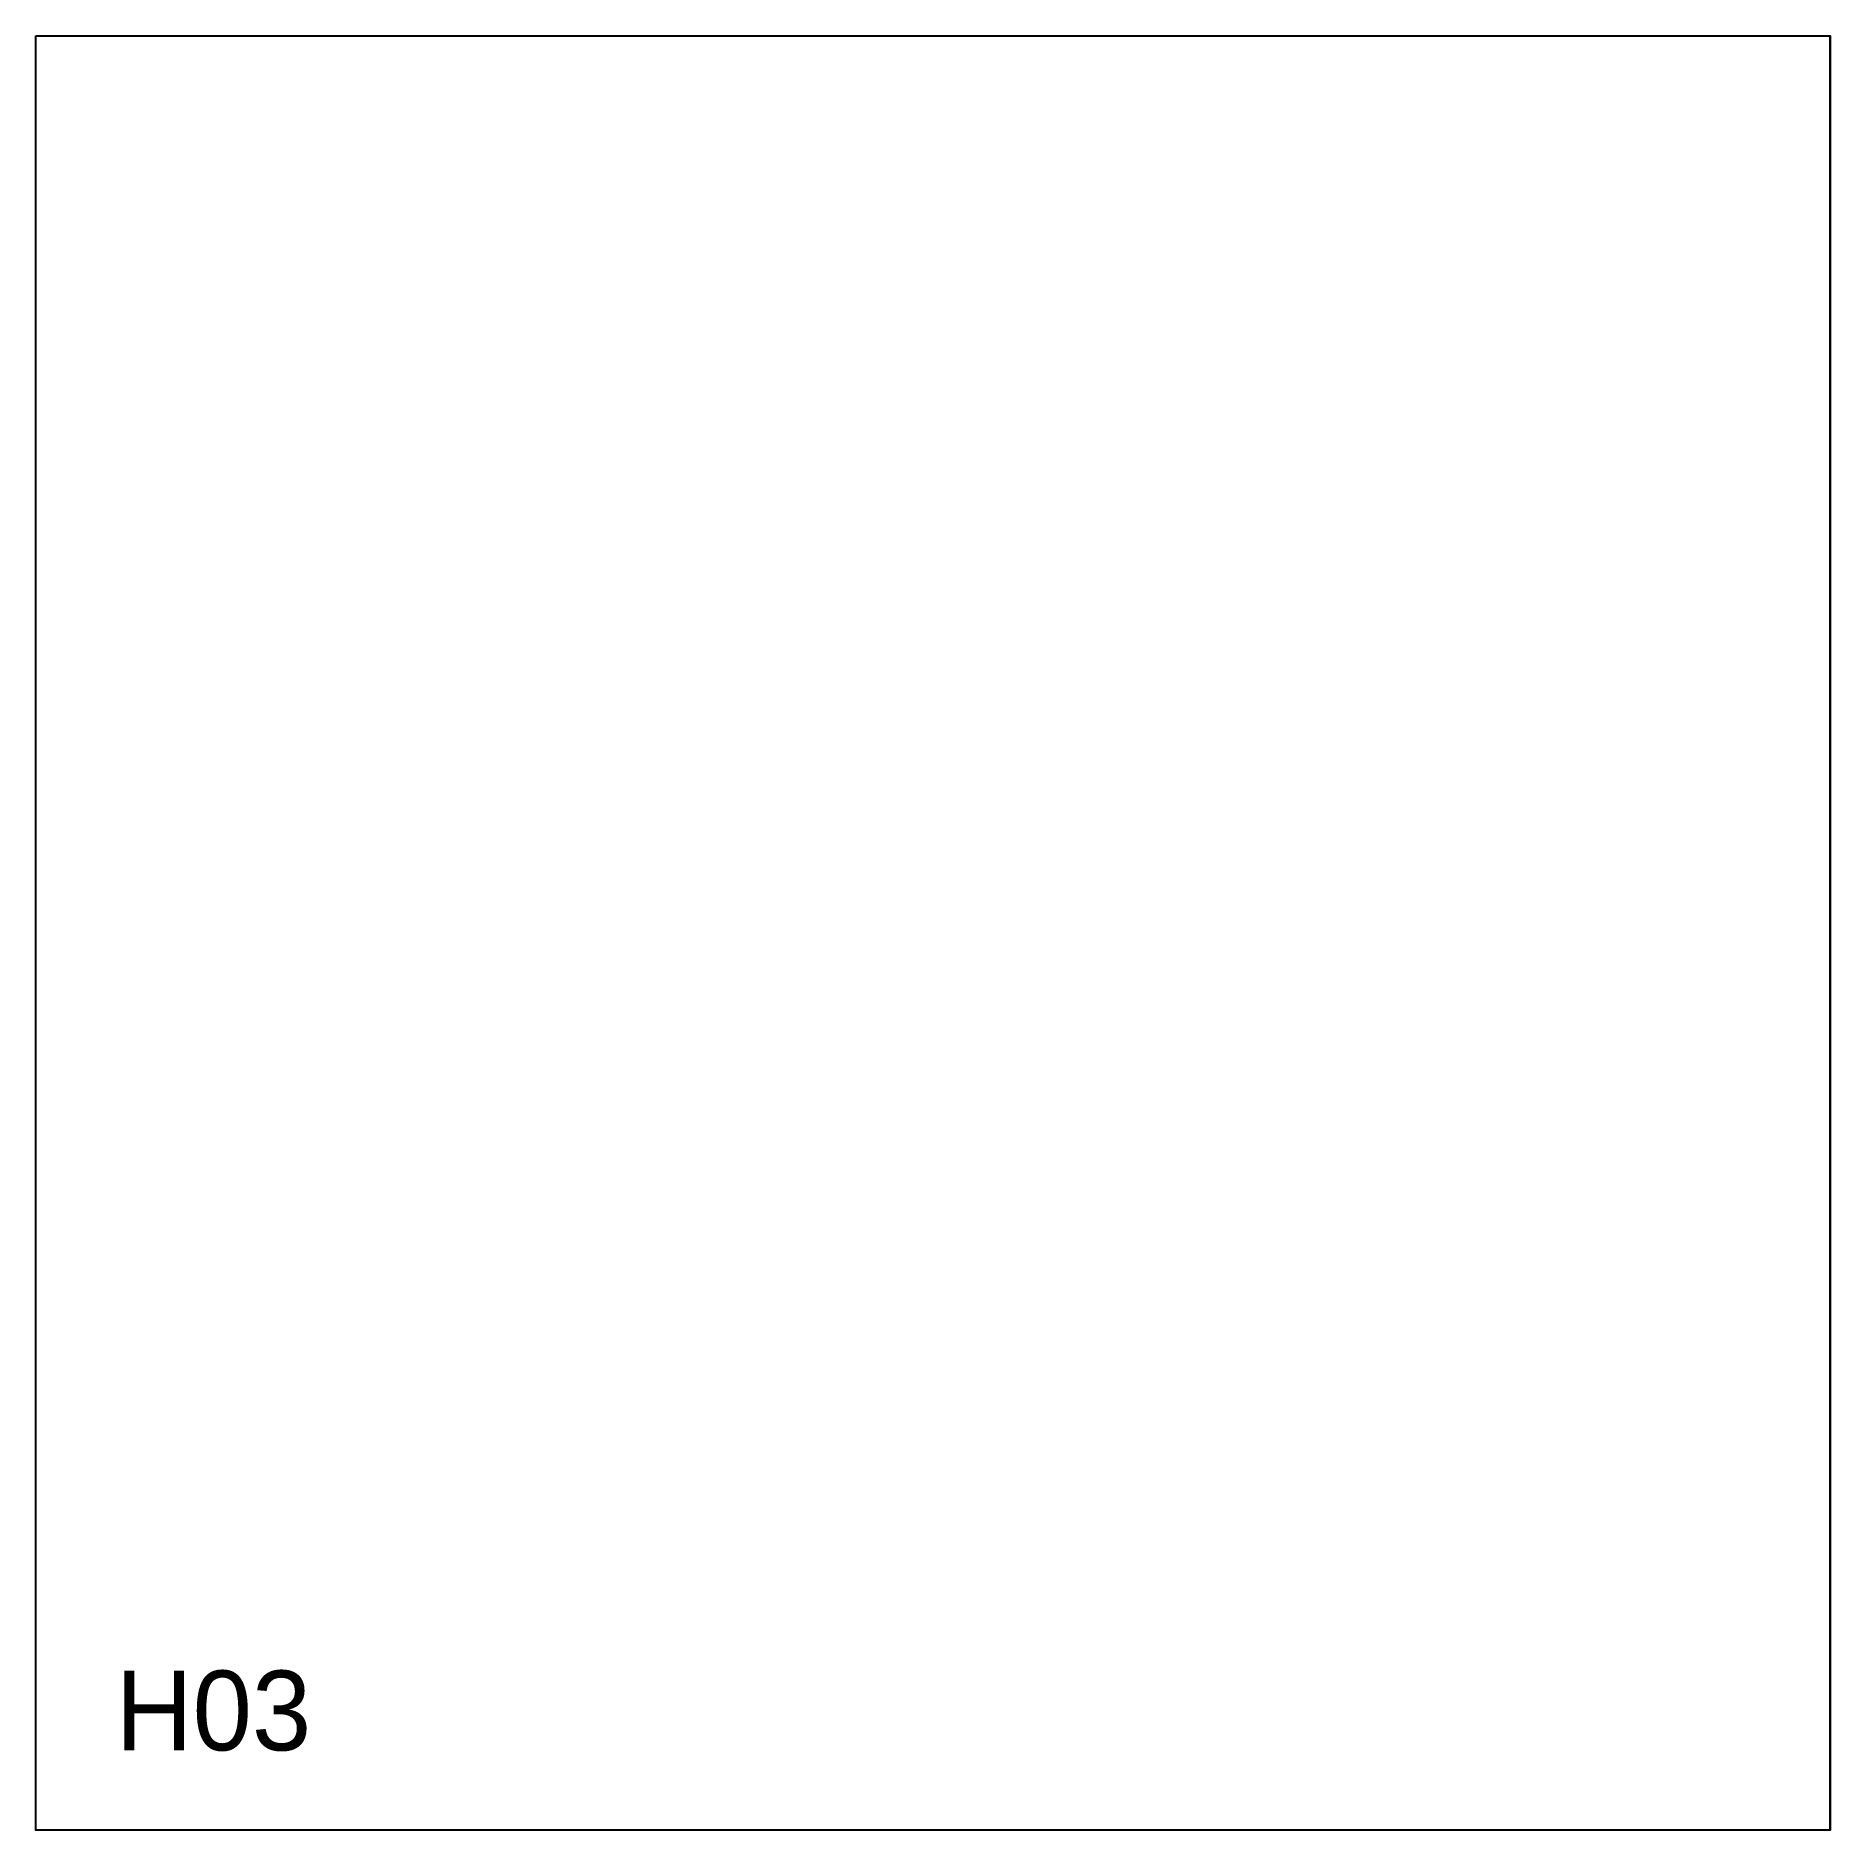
# Model space of a CAD drawing. Header units: millimetres. Extents: x 0 to 900, y 0 to 900.
import ezdxf

# ---------------------------------------------------------------- set-up
doc = ezdxf.new("R2010")
doc.units = ezdxf.units.MM
for name, color, linetype in [('CUT', 1, 'Continuous'), ('ID', 3, 'Continuous'), ('MERID', 40, 'Continuous')]:
    doc.layers.add(name, color=color, linetype=linetype)

msp = doc.modelspace()

# ---------------------------------------------------------------- linework, layer by layer
at = {"layer": 'CUT'}
msp.add_lwpolyline([(0, 900), (900, 900), (900, 0), (0, 0), (0, 900)], close=True, dxfattribs=at)
at = {"layer": 'MERID'}
msp.add_lwpolyline([(900, 0), (900, 900)], dxfattribs=at)

# ---------------------------------------------------------------- texts
at = {"layer": 'ID'}
msp.add_text('H03', height=40, dxfattribs=at).set_placement((40, 40))

doc.saveas('drawing.dxf')
